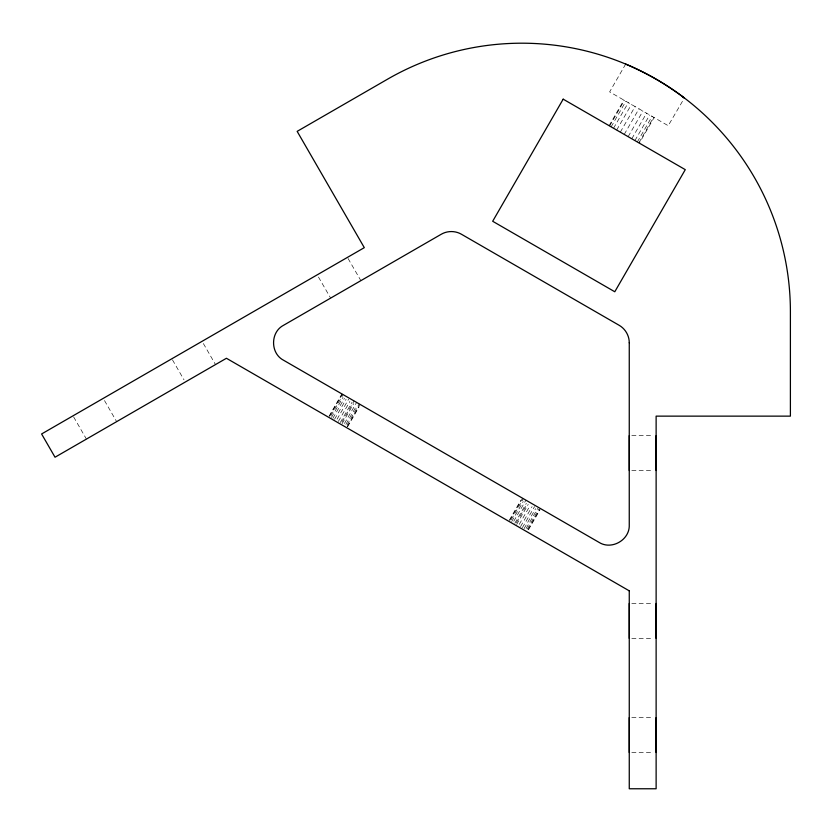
<?xml version="1.0" encoding="UTF-8"?>
<svg xmlns="http://www.w3.org/2000/svg" width="832" height="832" viewBox="0 0 832 832"><rect width="100%" height="100%" fill="white"/><g stroke="black" fill="none" stroke-linecap="round" stroke-linejoin="round"><path stroke-width="0.62" stroke-dasharray="4.16 3.12" d="M329.108 416.073L341.9 393.921M329.514 416.312L342.306 394.16M330.949 415.657L343.096 394.618M331.448 417.425L342.961 397.488M332.894 418.257L344.406 398.32M334.578 419.234L346.091 399.298M337.064 419.193L348.577 399.256M338.364 421.418L349.866 401.482M340.298 422.531L351.801 402.594M341.91 421.99L354.058 400.941M342.15 423.602L353.652 403.666M344.469 423.467L356.616 402.428M345.914 424.299L356.782 405.475M347.058 424.965L359.206 403.915M347.214 426.525L359.996 404.373M347.61 426.754L359.122 406.827M625.685 64.085L609.638 91.874L668.21 125.694L684.414 97.989M609.107 125.684L623.886 100.1M609.627 125.986L624.395 100.402M611.135 126.849L625.914 101.265M613.538 128.242L628.306 102.658M616.668 130.052L631.446 104.468M620.318 132.153L635.086 106.569M624.229 134.41L638.997 108.826M628.139 136.666L642.918 111.082M631.79 138.778L646.558 113.194M634.92 140.587L649.688 115.003M637.322 141.97L652.09 116.386M638.83 142.844L653.598 117.26L654.118 117.562L639.35 143.135M509.361 520.146L520.863 500.209M509.766 520.374L522.548 498.222M511.191 519.719L523.338 498.68M511.701 521.487L523.203 501.561M513.781 521.217L525.928 500.178M514.821 523.297L526.334 503.36M516.339 522.694L527.207 503.87M516.672 524.368L528.185 504.431M519.251 524.378L530.119 505.544M520.541 526.604L532.054 506.667M522.392 527.665L534.539 506.626M524.077 528.642L535.59 508.706M526.167 528.372L537.67 508.435M527.311 529.027L538.814 509.09M528.102 529.485L540.249 508.446M528.497 529.714L540.01 509.787M631.821 435.604L653.567 435.604M631.821 470.517L653.567 470.517M631.821 603.46L653.567 603.46M631.821 638.373L653.567 638.373M631.821 717.59L653.567 717.59M631.821 752.502L653.567 752.502M348.078 258.502L360.87 280.644M318.479 277.066L330.637 298.106M203.362 343.533L215.509 364.572M172.484 359.882L183.997 379.818M104.51 400.598L116.657 421.647M73.642 416.946L86.424 439.098"/><path stroke-width="1.25" d="M625.685 64.085C646.578 72.852 666.359 84.282 684.414 97.989L682.334 96.418M656.126 435.604L656.126 470.517M656.126 603.46L656.126 638.373M656.126 717.59L656.126 752.502M629.262 435.604L629.262 470.517M629.262 603.46L629.262 638.373M629.262 717.59L629.262 752.502M629.262 342.774L629.252 524.95C629.897 539.854 611.645 550.389 599.061 542.381L283.494 360.204C270.265 353.309 270.265 332.218 283.494 325.322L441.293 234.229C447.418 230.672 455.302 230.672 461.427 234.239L619.195 325.322C625.342 328.848 629.283 335.681 629.262 342.774M629.262 590.845L629.262 788.767L656.126 788.767L656.126 416.135L790.4 416.135L790.4 311.75A268.559 268.559 0 0 0 387.566 79.175L297.159 131.362L364.302 247.655L41.6 433.971L55.026 457.226L226.429 358.27L629.262 590.845M563.181 99.164L492.679 221.27L614.786 291.762L685.277 169.655L563.181 99.164"/></g></svg>
